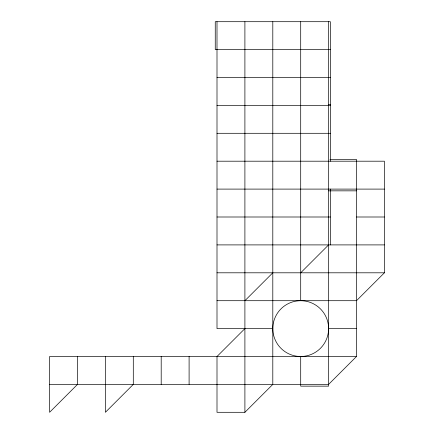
<?xml version="1.0" encoding="UTF-8"?>
<svg xmlns="http://www.w3.org/2000/svg" width="434" height="434" viewBox="0 0 434 434"><rect width="100%" height="100%" fill="white"/><g stroke="black" fill="none" stroke-linecap="round" stroke-linejoin="round"><path stroke-width="0.65" d="M244.901 300.702L272.802 272.802M244.901 328.598L217 356.498L217 412.3L244.901 412.3L272.802 384.399L272.802 21.7M300.702 272.802L328.598 244.901M217 161.198L384.399 161.198L384.399 272.802L356.498 300.702L217 300.702M329.927 159.457L356.498 159.457L356.498 356.498L328.598 384.399L49.601 384.399M330.345 49.601L215.259 49.601L215.259 21.7L330.345 21.7L330.345 161.198M217 77.502L330.345 77.502M328.598 104.355L330.345 104.355M217 105.402L330.345 105.402M217 133.298L330.345 133.298M217 189.099L384.399 189.099M328.598 190.846L356.498 190.846M217 217L330.345 217M356.498 217L384.399 217M217 244.901L384.399 244.901M217 272.802L384.399 272.802M272.802 328.598L217 328.598L217 21.7M328.598 328.598A27.901 27.901 0 0 0 286.749 304.44A27.901 27.901 0 0 0 286.749 352.761A27.901 27.901 0 0 0 328.598 328.598L356.498 328.598M356.498 356.498L49.601 356.498L49.601 412.3L77.502 384.399L77.502 356.498M330.345 189.099L330.345 244.901M328.598 21.7L328.598 386.146L300.702 386.146L300.702 356.498M300.702 21.7L300.702 300.702M244.901 21.7L244.901 412.3M189.099 356.498L189.099 384.399M161.198 356.498L161.198 384.399M133.298 356.498L133.298 384.399L105.402 412.3L105.402 356.498"/></g></svg>
